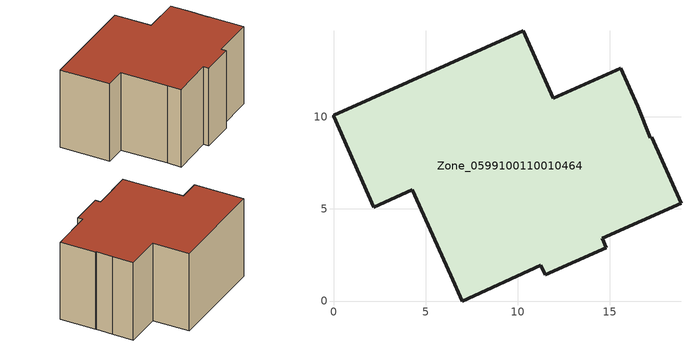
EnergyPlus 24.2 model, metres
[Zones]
Zone_0599100110010464
 floor ground (C_G): 14.59,3.4 14.81,2.89 11.51,1.42 11.26,1.96 6.98,0 6.37,1.41 4.28,6.04 2.19,5.09 0,10.03 0.01,10.08 10.31,14.67 11.93,11.01 15.59,12.64 16.51,10.59 17.19,8.86 17.27,8.89 18.87,5.31 z0
 wall outside (C_F): 4.28,6.04 6.37,1.41 6.98,0 11.26,1.96 11.51,1.42 14.81,2.89 14.59,3.4 18.87,5.31 17.27,8.89 17.19,8.86 16.51,10.59 15.59,12.64 11.93,11.01 10.31,14.67 0.01,10.08 0,10.03 2.19,5.09 4.28,6.04 z0:8.82
 roof outside (C_R): 17.19,8.86 16.51,10.59 15.59,12.64 11.93,11.01 10.31,14.67 0.01,10.08 0,10.03 2.19,5.09 4.28,6.04 6.37,1.41 6.98,0 11.26,1.96 11.51,1.42 14.81,2.89 14.59,3.4 18.87,5.31 17.27,8.89 z8.82
[BUILDING]
Pand.0599100110010464: North Axis=0; Terrain=City; Loads Convergence Tolerance Value=0.04; Temperature Convergence Tolerance Value=0.4; Solar Distribution=FullExterior; Maximum Number of Warmup Days=25; Minimum Number of Warmup Days=1
[Site:Location]
Rotterdam.The.Hague.AP_ZH_NLD Design_Conditions: Latitude=51.96; Longitude=4.45; Time Zone=1; Elevation=-4.5
[SITE:GROUNDTEMPERATURE:BUILDINGSURFACE]
18, 18, 18, 18, 18, 18, 18, 18, 18, 18, 18, 18
[MATERIAL] Thermal Absorptance=0.9; Solar Absorptance=0.7; Visible Absorptance=0.7
Name | Roughness | Thickness | Conductivity | Density | Specific Heat
G.D.2015-2018 | MediumSmooth | 0.15 | 0.0428571 | 540 | 1210
F.D.2015-2018 | Rough | 0.3 | 0.0666667 | 1920 | 840
R.D.2015-2018 | MediumRough | 0.2 | 0.0333333 | 1500 | 1000
[CONSTRUCTION]
C_G: G.D.2015-2018
C_F: F.D.2015-2018
C_R: R.D.2015-2018
[ZONE]
Zone_0599100110010464: Type=1; Multiplier=1; Ceiling Height=Autocalculate; Volume=Autocalculate; Floor Area=autocalculate; Part of Total Floor Area=Yes
[ZONEINFILTRATION:DESIGNFLOWRATE]
Infil_Zone_0599100110010464: Zone or ZoneList or Space or SpaceList=Zone_0599100110010464; Schedule=AlwaysOn; Design Flow Rate Calculation Method=Flow/Area; Flow Rate per Floor Area=0.0021; Constant Term Coefficient=1; Temperature Term Coefficient=0; Velocity Term Coefficient=0; Velocity Squared Term Coefficient=0
[HVACTEMPLATE:ZONE:IDEALLOADSAIRSYSTEM]
Zone_0599100110010464: Maximum Heating Supply Air Temperature=50; Minimum Cooling Supply Air Temperature=13; Maximum Heating Supply Air Humidity Ratio=0.0156; Minimum Cooling Supply Air Humidity Ratio=0.0077; Heating Limit=NoLimit; Cooling Limit=NoLimit; Dehumidification Control Type=ConstantSensibleHeatRatio; Cooling Sensible Heat Ratio=0.7; Dehumidification Setpoint=60; Humidification Control Type=None; Humidification Setpoint=30; Outdoor Air Method=None; Outdoor Air Flow Rate per Person=0.00944; Outdoor Air Flow Rate per Zone Floor Area=0; Outdoor Air Flow Rate per Zone=0; Demand Controlled Ventilation Type=None; Outdoor Air Economizer Type=NoEconomizer; Heat Recovery Type=None; Sensible Heat Recovery Effectiveness=0.7; Latent Heat Recovery Effectiveness=0.65
[ZONECONTROL:THERMOSTAT]
ThermostatControl_Zone_0599100110010464: Zone or ZoneList=Zone_0599100110010464; Control Type Schedule=DualSetpointControlType; Control 1=Thermostat_Zone_0599100110010464; Temperature Difference Between Cutout And Setpoint=0
[THERMOSTATSETPOINT:DUALSETPOINT]
Thermostat_Zone_0599100110010464: Heating Setpoint Temperature Schedule=HeatingSetpoint_Zone_0599100110010464; Cooling Setpoint Temperature Schedule=CoolingSetpoint_Zone_0599100110010464
[SCHEDULE:COMPACT]
HeatingSetpoint_Zone_0599100110010464: Through: 12/31, For: AllDays, Until: 24:00, 21
CoolingSetpoint_Zone_0599100110010464: Through: 12/31, For: AllDays, Until: 24:00, 24
DualSetpointControlType: Through: 12/31, For: AllDays, Until: 24:00, 4
AlwaysOn: Through: 12/31, For: AllDays, Until: 24:00, 1
